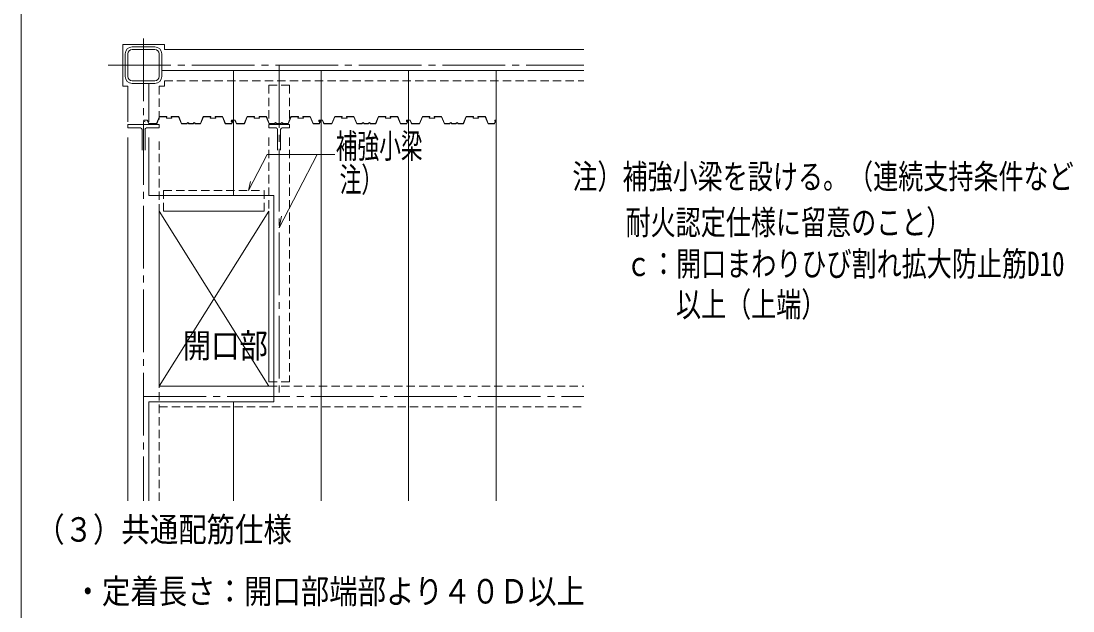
# Model space of a CAD drawing. Units: millimetres, scale not verified. Extents: x -2848 to 2848, y -2045 to 2045.
# Drawn here: x -1313 to -105, y -1417 to -739 of the extents above; entities that cross this region are included whole.
import ezdxf
from ezdxf.enums import TextEntityAlignment as Align

# ---------------------------------------------------------------- set-up
doc = ezdxf.new("R2010")
doc.units = ezdxf.units.MM
doc.header["$LTSCALE"] = 8
for name, pattern in [('CHAIN2', [12, 9, -1, 1, -1]), ('DASHED1', [1.8, 1.2, -0.6]), ('DASHED3', [4, 3, -1])]:
    doc.linetypes.add(name, pattern=pattern)
for name, color, linetype, lineweight in [('0-4_16', 7, 'Continuous', 18), ('0-5_32', 4, 'Continuous', 9), ('0-6_48', 6, 'Continuous', 18), ('0-D_Layer3', 4, 'DASHED3', 9)]:
    doc.layers.add(name, color=color, linetype=linetype, lineweight=lineweight)
doc.styles.add('ＭＳ ゴシック', font='')
doc.styles.get('ＭＳ ゴシック').set_extended_font_data('MS Gothic')

msp = doc.modelspace()

# ---------------------------------------------------------------- linework, layer by layer
at = {"layer": '0-4_16'}
for p, q in [((-1159.692, -769.026), (-1185.638, -769.026)), ((-1159.697, -772.022), (-1185.634, -772.022)), ((-1193.628, -777.017), (-1193.628, -802.963)), ((-1190.634, -777.022), (-1190.634, -802.958)), ((-1154.697, -802.958), (-1154.697, -777.022)), ((-1151.702, -802.963), (-1151.702, -777.017)), ((-1185.634, -807.958), (-1159.697, -807.958)), ((-1185.638, -810.953), (-1159.692, -810.953))]:
    msp.add_line(p, q, dxfattribs=at)
for centre, radius, start, end in [((-1185.638, -777.017), 7.99, 90, 180), ((-1185.634, -777.022), 5, 90, 180), ((-1159.697, -777.022), 5, 0, 90), ((-1159.692, -777.017), 7.99, 0, 90), ((-1185.638, -802.963), 7.99, 180, 270), ((-1185.634, -802.958), 5, 180, 270), ((-1159.697, -802.958), 5, 270, 0), ((-1159.692, -802.963), 7.99, 270, 0)]:
    msp.add_arc(centre, radius, start, end, dxfattribs=at)
at = {"layer": '0-5_32', "color": 2, "lineweight": 18}
msp.add_line((-1313.403, 422.833), (-1313.403, -1835.456), dxfattribs=at)
at = {"layer": '0-6_48', "color": 4, "linetype": 'CHAIN2', "lineweight": 9}
for p, q in [((-1172.665, -759.484), (-1172.665, -1290.302)), ((-1213.25, -789.99), (-666.885, -789.99)), ((-1016.938, -789.99), (-1016.938, -1170.512)), ((-1172.665, -1170.512), (-666.885, -1170.512))]:
    msp.add_line(p, q, dxfattribs=at)
at = {"layer": '0-6_48', "color": 4, "lineweight": 9}
for p, q in [((-1148.707, -772.022), (-666.885, -772.022)), ((-1190.634, -813.948), (-1190.634, -855.123)), ((-1190.634, -1290.302), (-1190.634, -872.898)), ((-1030.66, -892.569), (-1051.959, -933.738)), ((-1030.66, -892.569), (-952.788, -892.569)), ((-973.369, -892.569), (-1016.938, -976.783)), ((-1049.894, -923.454), (-1051.959, -933.738)), ((-1028.917, -957.696), (-1154.697, -1158.533)), ((-1028.917, -1158.533), (-1154.697, -957.696)), ((-1149.697, -957.696), (-1033.917, -957.696)), ((-1028.917, -1153.533), (-1028.917, -957.696)), ((-1014.238, -963.342), (-1016.938, -976.783)), ((-1154.697, -1158.533), (-1028.917, -1158.533))]:
    msp.add_line(p, q, dxfattribs=at)
at = {"layer": '0-6_48'}
for p, q in [((-1151.702, -795.979), (-666.885, -795.979)), ((-1166.675, -810.953), (-1166.675, -855.123)), ((-1170.933, -855.181), (-1172.241, -854.625)), ((-1172.162, -854.439), (-1170.854, -854.996)), ((-1168.265, -853.111), (-1171.932, -853.111)), ((-1171.932, -853.313), (-1168.397, -853.313)), ((-1170.117, -853.313), (-1171.352, -853.313)), ((-1170.933, -855.181), (-1170.854, -854.996)), ((-1168.397, -853.313), (-1166.67, -857.304)), ((-1168.265, -853.111), (-1166.538, -857.102)), ((-1157.523, -857.304), (-1166.67, -857.304)), ((-1157.658, -857.102), (-1166.538, -857.102)), ((-1157.658, -857.102), (-1154.306, -848.918)), ((-1157.523, -857.304), (-1154.171, -849.12)), ((-1145.966, -848.918), (-1154.306, -848.918)), ((-1146.224, -849.12), (-1154.171, -849.12)), ((-1146.426, -850.755), (-1146.062, -849.329)), ((-1146.263, -850.965), (-1140.276, -850.965)), ((-1146.166, -850.554), (-1145.802, -849.128)), ((-1146.004, -850.763), (-1140.535, -850.763)), ((-1140.373, -850.554), (-1140.74, -849.128)), ((-1140.578, -848.918), (-1132.233, -848.918)), ((-1140.114, -850.755), (-1140.48, -849.33)), ((-1140.318, -849.12), (-1132.368, -849.12)), ((-1132.368, -849.12), (-1129.014, -857.304)), ((-1132.233, -848.918), (-1128.878, -857.102)), ((-1129.014, -857.102), (-1123.088, -857.102)), ((-1129.014, -857.304), (-1123.002, -857.304)), ((-1123.088, -857.102), (-1121.746, -855.694)), ((-1123.002, -857.304), (-1121.746, -855.986)), ((-1120.405, -857.102), (-1121.746, -855.694)), ((-1120.491, -857.304), (-1121.746, -855.986)), ((-1120.491, -857.304), (-1115.734, -857.304)), ((-1120.405, -857.102), (-1115.821, -857.102)), ((-1115.821, -857.102), (-1114.479, -855.694)), ((-1115.734, -857.304), (-1114.479, -855.986)), ((-1113.138, -857.102), (-1114.479, -855.694)), ((-1113.224, -857.304), (-1114.479, -855.986)), ((-1113.224, -857.304), (-1107.212, -857.304)), ((-1113.138, -857.102), (-1107.212, -857.102)), ((-1107.346, -857.102), (-1103.994, -848.918)), ((-1107.212, -857.304), (-1103.859, -849.12)), ((-1095.654, -848.918), (-1103.994, -848.918)), ((-1095.913, -849.12), (-1103.859, -849.12)), ((-1096.114, -850.755), (-1095.75, -849.329)), ((-1095.951, -850.965), (-1089.964, -850.965)), ((-1095.855, -850.554), (-1095.491, -849.128)), ((-1095.692, -850.763), (-1090.223, -850.763)), ((-1090.061, -850.554), (-1090.428, -849.128)), ((-1090.266, -848.918), (-1081.921, -848.918)), ((-1089.802, -850.755), (-1090.169, -849.33)), ((-1090.006, -849.12), (-1082.056, -849.12)), ((-1082.056, -849.12), (-1078.702, -857.304)), ((-1081.921, -848.918), (-1078.566, -857.102)), ((-1071.398, -857.304), (-1078.702, -857.304)), ((-1071.548, -857.102), (-1078.566, -857.102)), ((-1071.054, -855.42), (-1071.548, -857.102)), ((-1070.21, -855.181), (-1071.518, -854.625)), ((-1071.439, -854.439), (-1070.131, -854.996)), ((-1070.903, -855.622), (-1071.398, -857.304)), ((-1067.542, -853.111), (-1071.21, -853.111)), ((-1069.974, -854.706), (-1070.898, -854.314)), ((-1070.812, -855.239), (-1070.245, -855.239)), ((-1070.798, -854.139), (-1069.846, -854.545)), ((-1070.662, -855.441), (-1070.245, -855.441)), ((-1069.394, -853.313), (-1070.63, -853.313)), ((-1069.394, -853.514), (-1070.63, -853.514)), ((-1070.21, -855.181), (-1070.131, -854.996)), ((-1069.394, -853.313), (-1069.394, -853.514)), ((-1067.542, -853.111), (-1065.814, -857.102)), ((-1056.801, -857.304), (-1065.947, -857.304)), ((-1056.936, -857.102), (-1065.814, -857.102)), ((-1056.936, -857.102), (-1053.584, -848.918)), ((-1056.801, -857.304), (-1053.449, -849.12)), ((-1045.242, -848.918), (-1053.584, -848.918)), ((-1045.502, -849.12), (-1053.449, -849.12)), ((-1045.703, -850.755), (-1045.339, -849.329)), ((-1045.541, -850.965), (-1039.553, -850.965)), ((-1045.444, -850.554), (-1045.08, -849.128)), ((-1045.282, -850.763), (-1039.813, -850.763)), ((-1039.65, -850.554), (-1040.018, -849.128)), ((-1039.855, -848.918), (-1031.51, -848.918)), ((-1039.39, -850.755), (-1039.758, -849.33)), ((-1039.595, -849.12), (-1031.645, -849.12)), ((-1031.645, -849.12), (-1028.291, -857.304)), ((-1031.51, -848.918), (-1028.156, -857.102)), ((-1028.291, -857.102), (-1022.366, -857.102)), ((-1028.291, -857.304), (-1022.279, -857.304)), ((-1022.366, -857.102), (-1021.024, -855.694)), ((-1022.279, -857.304), (-1021.024, -855.986)), ((-1019.682, -857.102), (-1021.024, -855.694)), ((-1019.769, -857.304), (-1021.024, -855.986)), ((-1019.769, -857.304), (-1015.012, -857.304)), ((-1019.682, -857.102), (-1015.098, -857.102)), ((-1015.098, -857.102), (-1013.757, -855.694)), ((-1015.012, -857.304), (-1013.757, -855.986)), ((-1012.415, -857.102), (-1013.757, -855.694)), ((-1012.501, -857.304), (-1013.757, -855.986)), ((-1012.501, -857.304), (-1006.49, -857.304)), ((-1012.415, -857.102), (-1006.49, -857.102)), ((-1006.624, -857.102), (-1003.272, -848.918)), ((-1006.49, -857.304), (-1003.137, -849.12)), ((-994.931, -848.918), (-1003.272, -848.918)), ((-995.19, -849.12), (-1003.137, -849.12)), ((-995.391, -850.755), (-995.027, -849.329)), ((-995.229, -850.965), (-989.242, -850.965)), ((-995.132, -850.554), (-994.769, -849.128)), ((-994.97, -850.763), (-989.501, -850.763)), ((-989.338, -850.554), (-989.706, -849.128)), ((-989.543, -848.918), (-981.198, -848.918)), ((-989.079, -850.755), (-989.446, -849.33)), ((-989.283, -849.12), (-981.334, -849.12)), ((-981.334, -849.12), (-977.979, -857.304)), ((-981.198, -848.918), (-977.844, -857.102)), ((-970.675, -857.304), (-977.979, -857.304)), ((-970.826, -857.102), (-977.844, -857.102)), ((-969.69, -855.181), (-970.998, -854.625)), ((-970.92, -854.439), (-969.612, -854.996)), ((-970.331, -855.42), (-970.826, -857.102)), ((-967.023, -853.111), (-970.69, -853.111)), ((-970.69, -853.313), (-967.155, -853.313)), ((-970.181, -855.622), (-970.675, -857.304)), ((-969.25, -854.706), (-970.176, -854.314)), ((-968.874, -853.313), (-970.11, -853.313)), ((-970.09, -855.239), (-969.522, -855.239)), ((-970.075, -854.139), (-969.123, -854.545)), ((-969.939, -855.441), (-969.522, -855.441)), ((-968.671, -853.313), (-969.907, -853.313)), ((-968.671, -853.514), (-969.907, -853.514)), ((-969.69, -855.181), (-969.612, -854.996)), ((-968.671, -853.313), (-968.671, -853.514)), ((-967.155, -853.313), (-965.428, -857.304)), ((-967.023, -853.111), (-965.295, -857.102)), ((-956.282, -857.304), (-965.428, -857.304)), ((-956.417, -857.102), (-965.295, -857.102)), ((-956.417, -857.102), (-953.064, -848.918)), ((-956.282, -857.304), (-952.93, -849.12)), ((-944.723, -848.918), (-953.064, -848.918)), ((-944.982, -849.12), (-952.93, -849.12)), ((-945.184, -850.755), (-944.82, -849.329)), ((-945.022, -850.965), (-939.034, -850.965)), ((-944.925, -850.554), (-944.561, -849.128)), ((-944.762, -850.763), (-939.294, -850.763)), ((-939.131, -850.554), (-939.498, -849.128)), ((-939.336, -848.918), (-930.991, -848.918)), ((-938.871, -850.755), (-939.238, -849.33)), ((-939.076, -849.12), (-931.126, -849.12)), ((-931.126, -849.12), (-927.772, -857.304)), ((-930.991, -848.918), (-927.637, -857.102)), ((-927.772, -857.102), (-921.846, -857.102)), ((-927.772, -857.304), (-921.76, -857.304)), ((-921.846, -857.102), (-920.505, -855.694)), ((-921.76, -857.304), (-920.505, -855.986)), ((-919.163, -857.102), (-920.505, -855.694)), ((-919.249, -857.304), (-920.505, -855.986)), ((-919.249, -857.304), (-914.493, -857.304)), ((-919.163, -857.102), (-914.579, -857.102)), ((-914.579, -857.102), (-913.238, -855.694)), ((-914.493, -857.304), (-913.238, -855.986)), ((-911.895, -857.102), (-913.238, -855.694)), ((-911.982, -857.304), (-913.238, -855.986)), ((-911.982, -857.304), (-905.97, -857.304)), ((-911.895, -857.102), (-905.97, -857.102)), ((-906.105, -857.102), (-902.753, -848.918)), ((-905.97, -857.304), (-902.618, -849.12)), ((-894.412, -848.918), (-902.753, -848.918)), ((-894.67, -849.12), (-902.618, -849.12)), ((-894.872, -850.755), (-894.508, -849.329)), ((-894.71, -850.965), (-888.722, -850.965)), ((-894.613, -850.554), (-894.249, -849.128)), ((-894.45, -850.763), (-888.982, -850.763)), ((-888.819, -850.554), (-889.186, -849.128)), ((-889.024, -848.918), (-880.679, -848.918)), ((-888.56, -850.755), (-888.926, -849.33)), ((-888.764, -849.12), (-880.814, -849.12)), ((-880.814, -849.12), (-877.46, -857.304)), ((-880.679, -848.918), (-877.325, -857.102)), ((-870.156, -857.304), (-877.46, -857.304)), ((-870.306, -857.102), (-877.325, -857.102)), ((-869.812, -855.42), (-870.306, -857.102)), ((-868.968, -855.181), (-870.276, -854.625)), ((-870.198, -854.439), (-868.89, -854.996)), ((-869.662, -855.622), (-870.156, -857.304)), ((-866.3, -853.111), (-869.968, -853.111)), ((-868.731, -854.706), (-869.657, -854.314)), ((-869.57, -855.239), (-869.002, -855.239)), ((-869.556, -854.139), (-868.604, -854.545)), ((-869.42, -855.441), (-869.002, -855.441)), ((-868.152, -853.313), (-869.388, -853.313)), ((-868.152, -853.514), (-869.388, -853.514)), ((-868.968, -855.181), (-868.89, -854.996)), ((-868.152, -853.313), (-868.152, -853.514)), ((-866.3, -853.111), (-864.573, -857.102)), ((-855.559, -857.304), (-864.705, -857.304)), ((-855.694, -857.102), (-864.573, -857.102)), ((-855.694, -857.102), (-852.342, -848.918)), ((-855.559, -857.304), (-852.207, -849.12)), ((-844.001, -848.918), (-852.342, -848.918)), ((-844.26, -849.12), (-852.207, -849.12)), ((-844.462, -850.755), (-844.098, -849.329)), ((-844.299, -850.965), (-838.311, -850.965)), ((-844.202, -850.554), (-843.838, -849.128)), ((-844.04, -850.763), (-838.571, -850.763)), ((-838.409, -850.554), (-838.776, -849.128)), ((-838.614, -848.918), (-830.268, -848.918)), ((-838.149, -850.755), (-838.516, -849.33)), ((-838.354, -849.12), (-830.403, -849.12)), ((-830.403, -849.12), (-827.05, -857.304)), ((-830.268, -848.918), (-826.914, -857.102)), ((-827.05, -857.102), (-821.124, -857.102)), ((-827.05, -857.304), (-821.038, -857.304)), ((-821.124, -857.102), (-819.782, -855.694)), ((-821.038, -857.304), (-819.782, -855.986)), ((-818.44, -857.102), (-819.782, -855.694)), ((-818.526, -857.304), (-819.782, -855.986)), ((-818.526, -857.304), (-813.77, -857.304)), ((-818.44, -857.102), (-813.856, -857.102)), ((-813.856, -857.102), (-812.514, -855.694)), ((-813.77, -857.304), (-812.514, -855.986)), ((-811.173, -857.102), (-812.514, -855.694)), ((-811.259, -857.304), (-812.514, -855.986)), ((-811.259, -857.304), (-805.247, -857.304)), ((-811.173, -857.102), (-805.247, -857.102)), ((-805.382, -857.102), (-802.03, -848.918)), ((-805.247, -857.304), (-801.895, -849.12)), ((-793.689, -848.918), (-802.03, -848.918)), ((-793.948, -849.12), (-801.895, -849.12)), ((-794.15, -850.755), (-793.786, -849.329)), ((-793.987, -850.965), (-787.999, -850.965)), ((-793.89, -850.554), (-793.526, -849.128)), ((-793.728, -850.763), (-788.259, -850.763)), ((-788.097, -850.554), (-788.464, -849.128)), ((-788.302, -848.918), (-779.957, -848.918)), ((-787.837, -850.755), (-788.204, -849.33)), ((-788.042, -849.12), (-780.091, -849.12)), ((-780.091, -849.12), (-776.738, -857.304)), ((-779.957, -848.918), (-776.602, -857.102)), ((-769.433, -857.304), (-776.738, -857.304)), ((-769.584, -857.102), (-776.602, -857.102)), ((-769.09, -855.42), (-769.584, -857.102)), ((-768.938, -855.622), (-769.433, -857.304)), ((-768.009, -854.706), (-768.934, -854.314)), ((-768.848, -855.239), (-768.28, -855.239)), ((-768.834, -854.139), (-767.882, -854.545)), ((-768.698, -855.441), (-768.28, -855.441)), ((-767.43, -853.313), (-768.665, -853.313)), ((-767.43, -853.514), (-768.665, -853.514)), ((-767.43, -853.313), (-767.43, -853.514)), ((-1166.675, -872.898), (-1166.675, -939.727)), ((-1166.675, -1176.502), (-1022.927, -1176.502)), ((-1166.675, -1176.502), (-1166.675, -1290.302))]:
    msp.add_line(p, q, dxfattribs=at)
at = {"layer": '0-6_48', "color": 3}
for p, q in [((-1069.376, -795.979), (-1069.376, -939.727)), ((-968.757, -795.979), (-968.757, -1290.302)), ((-868.134, -795.979), (-868.134, -1290.302)), ((-767.514, -795.979), (-767.514, -1290.302)), ((-1069.376, -1176.502), (-1069.376, -1290.302))]:
    msp.add_line(p, q, dxfattribs=at)
at = {"layer": '0-6_48', "color": 4, "linetype": 'DASHED1', "lineweight": 9}
for p, q in [((-1148.707, -807.958), (-666.885, -807.958)), ((-1148.707, -807.958), (-1148.707, -813.948)), ((-1154.697, -813.948), (-1154.697, -855.123)), ((-1154.697, -813.948), (-1148.707, -813.948)), ((-1028.917, -812.958), (-1028.917, -855.123)), ((-1028.917, -812.958), (-1004.959, -812.958)), ((-1004.959, -812.958), (-1004.959, -855.123)), ((-1154.697, -1290.302), (-1154.697, -872.898)), ((-1028.917, -872.898), (-1028.917, -957.696)), ((-1004.959, -872.898), (-1004.959, -1153.533)), ((-1149.697, -933.738), (-1033.917, -933.738)), ((-1149.697, -957.696), (-1149.697, -933.738)), ((-1033.917, -933.738), (-1033.917, -957.696)), ((-1028.917, -1153.533), (-1004.959, -1153.533)), ((-1028.917, -1158.533), (-666.885, -1158.533)), ((-1154.697, -1182.49), (-666.885, -1182.49))]:
    msp.add_line(p, q, dxfattribs=at)
at = {"layer": '0-6_48', "color": 2}
for p, q in [((-1190.634, -862.04), (-1176.222, -862.04)), ((-1174.35, -863.852), (-1174.35, -887.707)), ((-1170.981, -863.852), (-1170.981, -887.707)), ((-1154.697, -862.04), (-1169.109, -862.04)), ((-1154.697, -858.262), (-1154.697, -862.04)), ((-1028.917, -862.04), (-1020.494, -862.04)), ((-1018.622, -863.852), (-1018.622, -887.707)), ((-1015.254, -863.852), (-1015.254, -887.707)), ((-1004.959, -862.04), (-1013.382, -862.04)), ((-1004.959, -858.262), (-1004.959, -862.04))]:
    msp.add_line(p, q, dxfattribs=at)
at = {"layer": '0-6_48', "color": 4, "lineweight": 9}
msp.add_lwpolyline([(-1148.707, -772.022), (-1148.707, -766.032), (-1196.623, -766.032), (-1196.623, -813.948), (-1190.634, -813.948)], dxfattribs=at)
at = {"layer": '0-6_48'}
for points in [[(-1071.21, -853.313), (-1067.674, -853.313), (-1065.947, -857.304)], [(-869.968, -853.313), (-866.433, -853.313), (-864.705, -857.304)], [(-1166.675, -939.727), (-1022.927, -939.727), (-1022.927, -1176.502)]]:
    msp.add_lwpolyline(points, dxfattribs=at)
at = {"layer": '0-6_48', "color": 2}
for points in [[(-1154.697, -858.262), (-1190.634, -858.262), (-1190.634, -862.04)], [(-1004.959, -858.262), (-1028.917, -858.262), (-1028.917, -862.04)]]:
    msp.add_lwpolyline(points, dxfattribs=at)
at = {"layer": '0-6_48'}
for centre, radius, start, end in [((-1171.932, -853.899), 0.788, 90, 246.954), ((-1171.932, -853.899), 0.587, 90, 246.954), ((-1146.263, -850.797), 0.168, 165.688, 270), ((-1146.224, -849.287), 0.168, 345.688, 90), ((-1146.004, -850.595), 0.168, 165.688, 270), ((-1145.966, -849.086), 0.168, 345.688, 90), ((-1140.578, -849.086), 0.168, 90, 194.44), ((-1140.535, -850.595), 0.168, 270, 14.44), ((-1140.318, -849.287), 0.168, 90, 194.439), ((-1140.276, -850.797), 0.168, 270, 14.439), ((-1095.951, -850.797), 0.168, 165.688, 270), ((-1095.913, -849.287), 0.168, 345.688, 90), ((-1095.692, -850.595), 0.168, 165.688, 270), ((-1095.654, -849.086), 0.168, 345.688, 90), ((-1090.266, -849.086), 0.168, 90, 194.44), ((-1090.223, -850.595), 0.168, 270, 14.44), ((-1090.006, -849.287), 0.168, 90, 194.439), ((-1089.964, -850.797), 0.168, 270, 14.439), ((-1071.21, -853.899), 0.788, 90, 246.954), ((-1071.21, -853.899), 0.587, 90, 246.954), ((-1070.63, -853.849), 0.537, 90, 239.931), ((-1070.812, -855.491), 0.251, 90, 163.627), ((-1070.63, -853.849), 0.335, 90, 239.931), ((-1070.662, -855.692), 0.251, 90, 163.627), ((-1070.245, -854.904), 0.537, 270, 42.019), ((-1070.245, -854.904), 0.335, 270, 36.027), ((-1045.541, -850.797), 0.168, 165.688, 270), ((-1045.502, -849.287), 0.168, 345.688, 90), ((-1045.282, -850.595), 0.168, 165.688, 270), ((-1045.242, -849.086), 0.168, 345.688, 90), ((-1039.855, -849.086), 0.168, 90, 194.44), ((-1039.813, -850.595), 0.168, 270, 14.44), ((-1039.595, -849.287), 0.168, 90, 194.439), ((-1039.553, -850.797), 0.168, 270, 14.439), ((-995.229, -850.797), 0.168, 165.688, 270), ((-995.19, -849.287), 0.168, 345.688, 90), ((-994.97, -850.595), 0.168, 165.688, 270), ((-994.931, -849.086), 0.168, 345.688, 90), ((-989.543, -849.086), 0.168, 90, 194.44), ((-989.501, -850.595), 0.168, 270, 14.44), ((-989.283, -849.287), 0.168, 90, 194.439), ((-989.242, -850.797), 0.168, 270, 14.439), ((-970.69, -853.899), 0.788, 90, 246.954), ((-970.69, -853.899), 0.587, 90, 246.954), ((-969.907, -853.849), 0.537, 90, 239.931), ((-970.09, -855.491), 0.251, 90, 163.627), ((-969.907, -853.849), 0.335, 90, 239.931), ((-969.939, -855.692), 0.251, 90, 163.627), ((-969.522, -854.904), 0.537, 270, 42.019), ((-969.522, -854.904), 0.335, 270, 36.027), ((-945.022, -850.797), 0.168, 165.688, 270), ((-944.982, -849.287), 0.168, 345.688, 90), ((-944.762, -850.595), 0.168, 165.688, 270), ((-944.723, -849.086), 0.168, 345.688, 90), ((-939.336, -849.086), 0.168, 90, 194.44), ((-939.294, -850.595), 0.168, 270, 14.44), ((-939.076, -849.287), 0.168, 90, 194.439), ((-939.034, -850.797), 0.168, 270, 14.439), ((-894.71, -850.797), 0.168, 165.688, 270), ((-894.67, -849.287), 0.168, 345.688, 90), ((-894.45, -850.595), 0.168, 165.688, 270), ((-894.412, -849.086), 0.168, 345.688, 90), ((-889.024, -849.086), 0.168, 90, 194.44), ((-888.982, -850.595), 0.168, 270, 14.44), ((-888.764, -849.287), 0.168, 90, 194.439), ((-888.722, -850.797), 0.168, 270, 14.439), ((-869.968, -853.899), 0.788, 90, 246.954), ((-869.968, -853.899), 0.587, 90, 246.954), ((-869.388, -853.849), 0.537, 90, 239.931), ((-869.57, -855.491), 0.251, 90, 163.627), ((-869.388, -853.849), 0.335, 90, 239.931), ((-869.42, -855.692), 0.251, 90, 163.627), ((-869.002, -854.904), 0.537, 270, 42.019), ((-869.002, -854.904), 0.335, 270, 36.027), ((-844.299, -850.797), 0.168, 165.688, 270), ((-844.26, -849.287), 0.168, 345.688, 90), ((-844.04, -850.595), 0.168, 165.688, 270), ((-844.001, -849.086), 0.168, 345.688, 90), ((-838.614, -849.086), 0.168, 90, 194.44), ((-838.571, -850.595), 0.168, 270, 14.44), ((-838.354, -849.287), 0.168, 90, 194.439), ((-838.311, -850.797), 0.168, 270, 14.439), ((-793.987, -850.797), 0.168, 165.688, 270), ((-793.948, -849.287), 0.168, 345.688, 90), ((-793.728, -850.595), 0.168, 165.688, 270), ((-793.689, -849.086), 0.168, 345.688, 90), ((-788.302, -849.086), 0.168, 90, 194.44), ((-788.259, -850.595), 0.168, 270, 14.44), ((-788.042, -849.287), 0.168, 90, 194.439), ((-787.999, -850.797), 0.168, 270, 14.439), ((-768.665, -853.849), 0.537, 90, 239.931), ((-768.848, -855.491), 0.251, 90, 163.627), ((-768.665, -853.849), 0.335, 90, 239.931), ((-768.698, -855.692), 0.251, 90, 163.627), ((-768.28, -854.904), 0.537, 270, 42.019), ((-768.28, -854.904), 0.335, 270, 36.027)]:
    msp.add_arc(centre, radius, start, end, dxfattribs=at)
at = {"layer": '0-6_48', "color": 2}
for centre, start_param, end_param in [((-1176.222, -863.852), 6.28318531, 7.85398163), ((-1169.109, -863.852), 1.57079633, 3.14159265), ((-1020.494, -863.852), 6.28318531, 7.85398163), ((-1013.382, -863.852), 1.57079633, 3.14159265)]:
    msp.add_ellipse(centre, major_axis=(1.889, 0), ratio=0.991012, start_param=start_param, end_param=end_param, dxfattribs=at)
at = {"layer": '0-D_Layer3', "linetype": 'Continuous'}
msp.add_line((-1154.697, -957.696), (-1154.697, -1158.533), dxfattribs=at)

# ---------------------------------------------------------------- texts
at = {"layer": '0-6_48', "color": 7, "style": 'ＭＳ ゴシック'}
for s, width, p in [('補強小梁', 0.65, (-951.889, -905.262)), ('注）', 0.65, (-947.423, -943.934)), ('注）補強小梁を設ける。（連続支持条件など', 0.75, (-680.03, -940.412)), ('耐火認定仕様に留意のこと）', 0.75, (-618.908, -993.03)), ('ｃ：開口まわりひび割れ拡大防止筋D10', 0.75, (-618.439, -1040.659)), ('    以上（上端）', 0.75, (-618.439, -1087.282)), ('開口部', 0.85, (-1127.716, -1134.589)), ('（３）共通配筋仕様', 0.85, (-1296.018, -1345.806)), ('・定着長さ：開口部端部より４０Ｄ以上', 0.85, (-1253.082, -1416.794))]:
    msp.add_text(s, height=28.15, dxfattribs=dict(at, width=width)).set_placement(p, align=Align.BOTTOM_LEFT)

doc.saveas('drawing.dxf')
